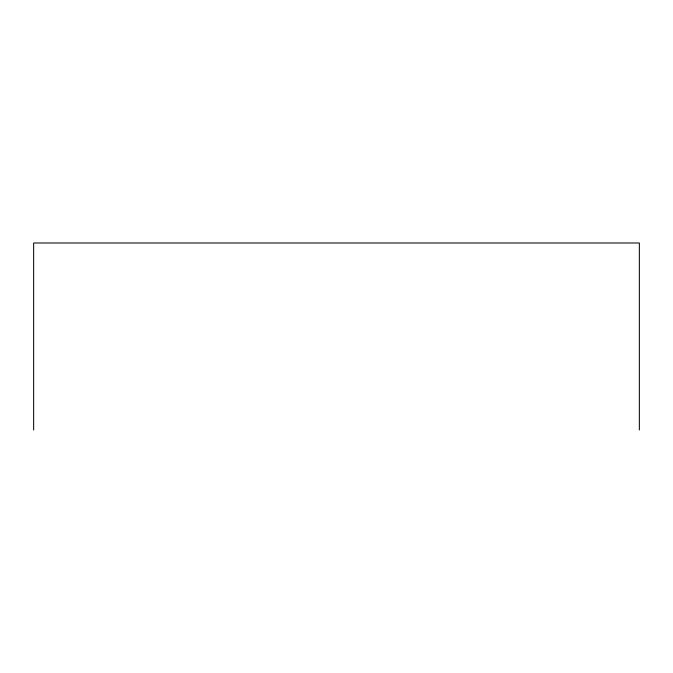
<?xml version="1.0" encoding="UTF-8"?>
<svg xmlns="http://www.w3.org/2000/svg" width="673" height="673" viewBox="0 0 673 673"><rect width="100%" height="100%" fill="white"/><g stroke="black" fill="none" stroke-linecap="round" stroke-linejoin="round"><path stroke-width="1.01" d="M639.35 430.005L639.35 242.995L33.65 242.995L33.65 430.005"/></g></svg>
